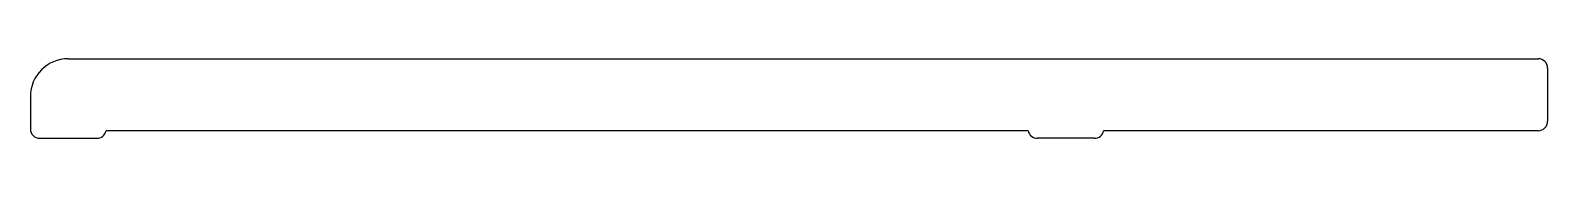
# Model space of a CAD drawing. Extents: x -17.2 to 22.8, y -1 to 1.1.
import ezdxf

# ---------------------------------------------------------------- set-up
doc = ezdxf.new("R2010")
doc.units = 0
doc.layers.get('0').update_dxf_attribs({"linetype": 'CONTINUOUS'})

msp = doc.modelspace()

# ---------------------------------------------------------------- linework, layer by layer
for p, q in [((-16.181, 1.114), (22.569, 1.114)), ((22.819, 0.864), (22.819, -0.536)), ((-17.181, 0.114), (-17.181, -0.736)), ((9.124, -0.786), (-15.186, -0.786)), ((22.569, -0.786), (11.114, -0.786)), ((-16.931, -0.986), (-15.431, -0.986)), ((10.869, -0.986), (9.369, -0.986))]:
    msp.add_line(p, q)
for centre, radius, start, end in [((-16.181, 0.114), 1, 90, 180), ((22.569, 0.864), 0.25, 0, 90), ((-16.931, -0.736), 0.25, 180, 270), ((-15.431, -0.736), 0.25, 270, 348.463), ((9.369, -0.736), 0.25, 191.537, 270), ((10.869, -0.736), 0.25, 270, 348.463), ((22.569, -0.536), 0.25, 270, 0)]:
    msp.add_arc(centre, radius, start, end)

doc.saveas('drawing.dxf')
